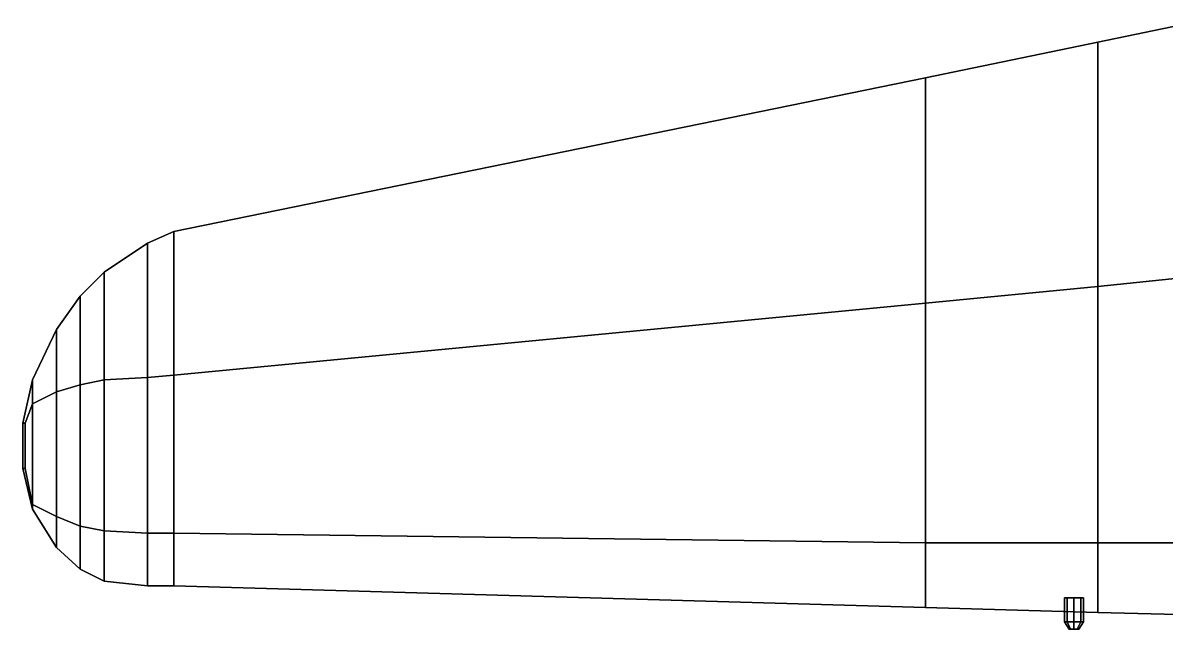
# Model space of a CAD drawing. Header units: millimetres. Extents: x -6.8 to 6.8, y -4.9 to 6.5.
# Drawn here: x -6.83 to -2.055, y -2.72 to -0.19 of the extents above; entities that cross this region are included whole.
import ezdxf

# ---------------------------------------------------------------- set-up
doc = ezdxf.new("R2010")
doc.units = ezdxf.units.MM
doc.layers.add('w2', color=6, linetype='Continuous')

msp = doc.modelspace()

# ---------------------------------------------------------------- linework, layer by layer
for points in [[(-2.48, -2.59, -0.03), (-2.4683, -2.59, -0.0583), (-2.4683, -2.69, -0.0583), (-2.48, -2.69, -0.03)], [(-2.4683, -2.59, -0.0017), (-2.48, -2.59, -0.03), (-2.48, -2.69, -0.03), (-2.4683, -2.69, -0.0017)], [(-2.4683, -2.59, -0.0583), (-2.44, -2.59, -0.07), (-2.44, -2.69, -0.07), (-2.4683, -2.69, -0.0583)], [(-2.44, -2.59, 0.01), (-2.4683, -2.59, -0.0017), (-2.4683, -2.69, -0.0017), (-2.44, -2.69, 0.01)], [(-2.44, -2.59, -0.07), (-2.4117, -2.59, -0.0583), (-2.4117, -2.69, -0.0583), (-2.44, -2.69, -0.07)], [(-2.4117, -2.59, -0.0017), (-2.44, -2.59, 0.01), (-2.44, -2.69, 0.01), (-2.4117, -2.69, -0.0017)], [(-2.4117, -2.59, -0.0583), (-2.4, -2.59, -0.03), (-2.4, -2.69, -0.03), (-2.4117, -2.69, -0.0583)], [(-2.4, -2.59, -0.03), (-2.4117, -2.59, -0.0017), (-2.4117, -2.69, -0.0017), (-2.4, -2.69, -0.03)], [(-2.48, -2.69, -0.03), (-2.4683, -2.69, -0.0583), (-2.4541, -2.72, -0.0441), (-2.46, -2.72, -0.03)], [(-2.4683, -2.69, -0.0017), (-2.48, -2.69, -0.03), (-2.46, -2.72, -0.03), (-2.4541, -2.72, -0.0159)], [(-2.4683, -2.69, -0.0583), (-2.44, -2.69, -0.07), (-2.44, -2.72, -0.05), (-2.4541, -2.72, -0.0441)], [(-2.44, -2.69, 0.01), (-2.4683, -2.69, -0.0017), (-2.4541, -2.72, -0.0159), (-2.44, -2.72, -0.01)], [(-2.4259, -2.72, -0.0159), (-2.46, -2.72, -0.03), (-2.4541, -2.72, -0.0441), (-2.42, -2.72, -0.03)], [(-2.44, -2.72, -0.01), (-2.4541, -2.72, -0.0159), (-2.46, -2.72, -0.03), (-2.4259, -2.72, -0.0159)], [(-2.42, -2.72, -0.03), (-2.4541, -2.72, -0.0441), (-2.44, -2.72, -0.05), (-2.4259, -2.72, -0.0441)], [(-2.44, -2.69, -0.07), (-2.4117, -2.69, -0.0583), (-2.4259, -2.72, -0.0441), (-2.44, -2.72, -0.05)], [(-2.4117, -2.69, -0.0017), (-2.44, -2.69, 0.01), (-2.44, -2.72, -0.01), (-2.4259, -2.72, -0.0159)], [(-2.4117, -2.69, -0.0583), (-2.4, -2.69, -0.03), (-2.42, -2.72, -0.03), (-2.4259, -2.72, -0.0441)], [(-2.4, -2.69, -0.03), (-2.4117, -2.69, -0.0017), (-2.4259, -2.72, -0.0159), (-2.42, -2.72, -0.03)]]:
    msp.add_3dface(points)
at = {"layer": 'w2'}
for points in [[(-1.95, -1.25, 0.15), (-2.34, -1.29, 0.19), (-2.34, -0.27, -0.04), (-1.95, -0.19, -0.09)], [(-1.95, -0.19, -0.09), (-2.34, -0.27, -0.04), (-2.34, -1.29, -0.26), (-1.95, -1.25, -0.32)], [(-2.34, -1.29, 0.19), (-3.06, -1.36, 0.26), (-3.06, -0.42, 0.04), (-2.34, -0.27, -0.04)], [(-2.34, -0.27, -0.04), (-3.06, -0.42, 0.04), (-3.06, -1.36, -0.14), (-2.34, -1.29, -0.26)], [(-3.06, -0.42, 0.04), (-6.2, -1.06, 0.45), (-6.2, -1.66, 0.36), (-3.06, -1.36, -0.14)], [(-3.06, -1.36, 0.26), (-6.2, -1.66, 0.54), (-6.2, -1.06, 0.45), (-3.06, -0.42, 0.04)], [(-6.2, -1.66, 0.54), (-6.31, -1.67, 0.55), (-6.31, -1.11, 0.46), (-6.2, -1.06, 0.45)], [(-6.2, -1.06, 0.45), (-6.31, -1.11, 0.46), (-6.31, -1.67, 0.38), (-6.2, -1.66, 0.36)], [(-6.31, -1.67, 0.55), (-6.49, -1.68, 0.56), (-6.49, -1.23, 0.49), (-6.31, -1.11, 0.46)], [(-6.31, -1.11, 0.46), (-6.49, -1.23, 0.49), (-6.49, -1.68, 0.41), (-6.31, -1.67, 0.38)], [(-6.49, -1.68, 0.56), (-6.59, -1.7, 0.56), (-6.59, -1.33, 0.51), (-6.49, -1.23, 0.49)], [(-6.49, -1.23, 0.49), (-6.59, -1.33, 0.51), (-6.59, -1.7, 0.44), (-6.49, -1.68, 0.41)], [(-1.95, -1.25, -0.32), (-2.34, -1.29, -0.26), (-2.34, -2.36, -0.26), (-1.95, -2.36, -0.32)], [(-2.34, -2.36, 0.19), (-2.34, -1.29, 0.19), (-1.95, -1.25, 0.15), (-1.95, -2.36, 0.15)], [(-6.59, -1.7, 0.56), (-6.69, -1.73, 0.56), (-6.69, -1.47, 0.52), (-6.59, -1.33, 0.51)], [(-6.59, -1.33, 0.51), (-6.69, -1.47, 0.52), (-6.69, -1.73, 0.47), (-6.59, -1.7, 0.44)], [(-2.34, -1.29, -0.26), (-3.06, -1.36, -0.14), (-3.06, -2.36, -0.14), (-2.34, -2.36, -0.26)], [(-3.06, -2.36, 0.26), (-3.06, -1.36, 0.26), (-2.34, -1.29, 0.19), (-2.34, -2.36, 0.19)], [(-3.06, -1.36, -0.14), (-6.2, -1.66, 0.36), (-6.2, -2.32, 0.36), (-3.06, -2.36, -0.14)], [(-6.2, -2.32, 0.54), (-6.2, -1.66, 0.54), (-3.06, -1.36, 0.26), (-3.06, -2.36, 0.26)], [(-6.69, -1.73, 0.56), (-6.79, -1.78, 0.56), (-6.79, -1.68, 0.53), (-6.69, -1.47, 0.52)], [(-6.69, -1.47, 0.52), (-6.79, -1.68, 0.53), (-6.79, -1.78, 0.5), (-6.69, -1.73, 0.47)], [(-6.31, -1.67, 0.38), (-6.49, -1.68, 0.41), (-6.49, -2.31, 0.41), (-6.31, -2.32, 0.38)], [(-6.49, -2.31, 0.56), (-6.49, -1.68, 0.56), (-6.31, -1.67, 0.55), (-6.31, -2.32, 0.55)], [(-6.31, -2.32, 0.55), (-6.31, -1.67, 0.55), (-6.2, -1.66, 0.54), (-6.2, -2.32, 0.54)], [(-6.2, -1.66, 0.36), (-6.31, -1.67, 0.38), (-6.31, -2.32, 0.38), (-6.2, -2.32, 0.36)], [(-6.79, -1.78, 0.56), (-6.82, -1.86, 0.55), (-6.83, -1.86, 0.53), (-6.79, -1.68, 0.53)], [(-6.79, -1.68, 0.53), (-6.83, -1.86, 0.53), (-6.82, -1.86, 0.51), (-6.79, -1.78, 0.5)], [(-6.59, -1.7, 0.44), (-6.69, -1.73, 0.47), (-6.69, -2.25, 0.47), (-6.59, -2.29, 0.44)], [(-6.69, -2.25, 0.56), (-6.69, -1.73, 0.56), (-6.59, -1.7, 0.56), (-6.59, -2.29, 0.56)], [(-6.49, -1.68, 0.41), (-6.59, -1.7, 0.44), (-6.59, -2.29, 0.44), (-6.49, -2.31, 0.41)], [(-6.59, -2.29, 0.56), (-6.59, -1.7, 0.56), (-6.49, -1.68, 0.56), (-6.49, -2.31, 0.56)], [(-6.69, -1.73, 0.47), (-6.79, -1.78, 0.5), (-6.79, -2.2, 0.5), (-6.69, -2.25, 0.47)], [(-6.79, -2.2, 0.56), (-6.79, -1.78, 0.56), (-6.69, -1.73, 0.56), (-6.69, -2.25, 0.56)], [(-6.79, -1.78, 0.5), (-6.82, -1.86, 0.51), (-6.82, -2.05, 0.51), (-6.79, -2.2, 0.5)], [(-6.82, -2.05, 0.55), (-6.82, -1.86, 0.55), (-6.79, -1.78, 0.56), (-6.79, -2.2, 0.56)], [(-6.83, -2.05, 0.53), (-6.83, -1.86, 0.53), (-6.82, -1.86, 0.55), (-6.82, -2.05, 0.55)], [(-6.82, -2.05, 0.51), (-6.82, -1.86, 0.51), (-6.83, -1.86, 0.53), (-6.83, -2.05, 0.53)], [(-6.79, -2.22, 0.53), (-6.83, -2.05, 0.53), (-6.82, -2.05, 0.55), (-6.79, -2.2, 0.56)], [(-6.79, -2.2, 0.5), (-6.82, -2.05, 0.51), (-6.83, -2.05, 0.53), (-6.79, -2.22, 0.53)], [(-6.69, -2.38, 0.52), (-6.79, -2.22, 0.53), (-6.79, -2.2, 0.56), (-6.69, -2.25, 0.56)], [(-6.69, -2.25, 0.47), (-6.79, -2.2, 0.5), (-6.79, -2.22, 0.53), (-6.69, -2.38, 0.52)], [(-6.59, -2.47, 0.51), (-6.69, -2.38, 0.52), (-6.69, -2.25, 0.56), (-6.59, -2.29, 0.56)], [(-6.59, -2.29, 0.44), (-6.69, -2.25, 0.47), (-6.69, -2.38, 0.52), (-6.59, -2.47, 0.51)], [(-6.49, -2.52, 0.49), (-6.59, -2.47, 0.51), (-6.59, -2.29, 0.56), (-6.49, -2.31, 0.56)], [(-6.49, -2.31, 0.41), (-6.59, -2.29, 0.44), (-6.59, -2.47, 0.51), (-6.49, -2.52, 0.49)], [(-6.31, -2.54, 0.46), (-6.49, -2.52, 0.49), (-6.49, -2.31, 0.56), (-6.31, -2.32, 0.55)], [(-6.31, -2.32, 0.38), (-6.49, -2.31, 0.41), (-6.49, -2.52, 0.49), (-6.31, -2.54, 0.46)], [(-6.2, -2.54, 0.45), (-6.31, -2.54, 0.46), (-6.31, -2.32, 0.55), (-6.2, -2.32, 0.54)], [(-6.2, -2.32, 0.36), (-6.31, -2.32, 0.38), (-6.31, -2.54, 0.46), (-6.2, -2.54, 0.45)], [(-3.06, -2.36, -0.14), (-6.2, -2.32, 0.36), (-6.2, -2.54, 0.45), (-3.06, -2.63, 0.04)], [(-3.06, -2.63, 0.04), (-6.2, -2.54, 0.45), (-6.2, -2.32, 0.54), (-3.06, -2.36, 0.26)], [(-2.34, -2.65, -0.04), (-3.06, -2.63, 0.04), (-3.06, -2.36, 0.26), (-2.34, -2.36, 0.19)], [(-2.34, -2.36, -0.26), (-3.06, -2.36, -0.14), (-3.06, -2.63, 0.04), (-2.34, -2.65, -0.04)], [(-1.95, -2.66, -0.09), (-2.34, -2.65, -0.04), (-2.34, -2.36, 0.19), (-1.95, -2.36, 0.15)], [(-1.95, -2.36, -0.32), (-2.34, -2.36, -0.26), (-2.34, -2.65, -0.04), (-1.95, -2.66, -0.09)]]:
    msp.add_3dface(points, dxfattribs=at)

doc.saveas('drawing.dxf')
